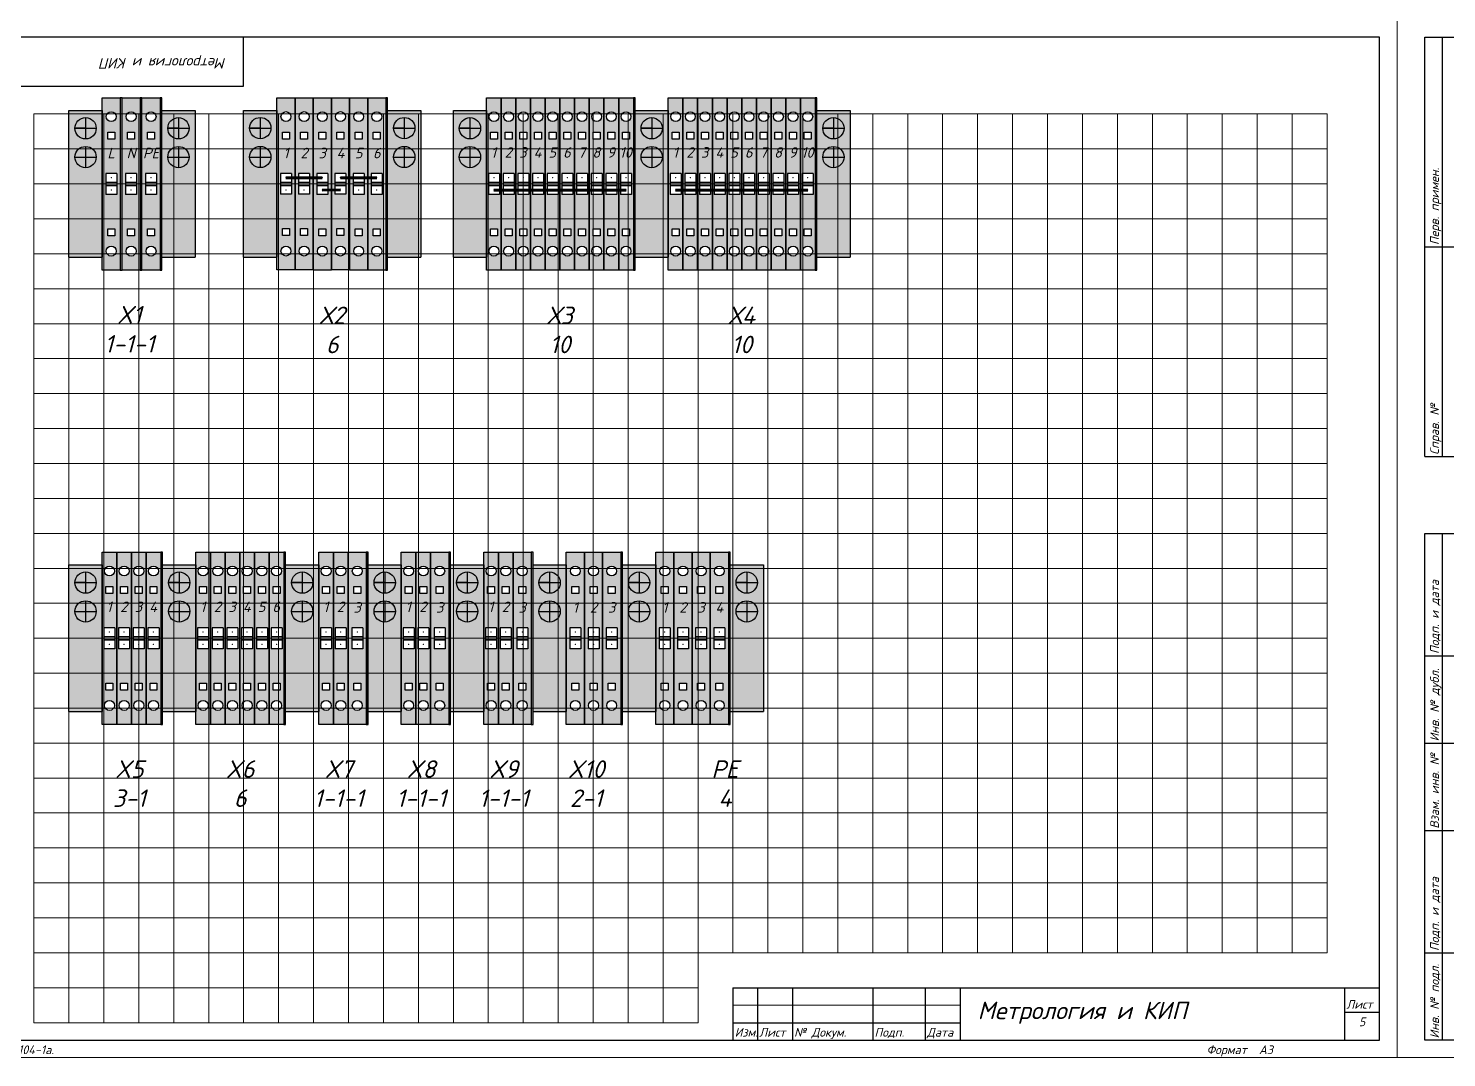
# Model space of a CAD drawing. Header units: millimetres. Extents: x 0 to 53000, y -591 to 24400.
# Drawn here: x 7608.4 to 8014.2, y -591 to -296.5 of the extents above; entities that cross this region are included whole.
import ezdxf
from ezdxf.enums import TextEntityAlignment as Align

# ---------------------------------------------------------------- set-up
doc = ezdxf.new("R2010")
doc.units = ezdxf.units.MM
for name, color, linetype, lineweight in [('4', 4, 'Continuous', 15), ('Основная', 7, 'Continuous', 30), ('Перемычка', 6, 'Continuous', 140)]:
    doc.layers.add(name, color=color, linetype=linetype, lineweight=lineweight)
doc.layers.add('Привязки', color=2, linetype='Continuous', lineweight=0, plot=False, transparency=0.8)
doc.layers.add('рамка', color=253, linetype='Continuous', lineweight=5, transparency=0.8)
doc.styles.add('текст', font='isocpeui.ttf')

# ---------------------------------------------------------------- blocks, each defined once
blk = doc.blocks.new('*U110')
for p, q in [((8, 232), (8, 292)), ((8, 292), (20, 292)), ((13, 232), (13, 292)), ((90, 292), (90, 292)), ((90, 292), (90, 292)), ((90, 278), (90, 292)), ((90, 292), (90, 292)), ((90, 292), (90, 292)), ((90, 292), (90, 292)), ((20, 278), (90, 278)), ((8, 232), (20, 232)), ((8, 172), (8, 232)), ((13, 172), (13, 232)), ((8, 172), (20, 172)), ((8, 115), (8, 150)), ((8, 150), (20, 150)), ((13, 115), (13, 150)), ((8, 90), (8, 115)), ((8, 115), (20, 115)), ((13, 90), (13, 115)), ((8, 65), (8, 90)), ((8, 90), (20, 90)), ((13, 65), (13, 90)), ((8, 30), (8, 65)), ((8, 65), (20, 65)), ((13, 30), (13, 65)), ((8, 5), (8, 30)), ((8, 30), (20, 30)), ((13, 5), (13, 30)), ((230, 20), (415, 20)), ((230, 20), (230, 5)), ((237, 20), (237, 5)), ((247, 20), (247, 5)), ((270, 20), (270, 5)), ((285, 20), (285, 5)), ((295, 20), (295, 5)), ((405, 20), (405, 5)), ((415, 20), (415, 20)), ((415, 20), (415, 20)), ((405, 13), (415, 13)), ((230, 10), (295, 10)), ((20, 5), (8, 5)), ((230, 5), (295, 5)), ((415, 5), (415, 5)), ((415, 5), (415, 5)), ((415, 5), (415, 5)), ((415, 5), (415, 5)), ((415, 5), (415, 5)), ((415, 5), (415, 5)), ((415, 5), (415, 5))]:
    blk.add_line(p, q)
blk.add_lwpolyline([(20, 5), (415, 5), (415, 292), (20, 292)], close=True)
at = {"layer": '4'}
for p, q in [((230, 15), (295, 15)), ((415, 5), (415, 5)), ((415, 5), (415, 5)), ((415, 5), (415, 5)), ((415, 5), (415, 5)), ((415, 5), (415, 5)), ((415, 5), (415, 5)), ((415, 5), (415, 5)), ((415, 5), (415, 5)), ((415, 5), (415, 5))]:
    blk.add_line(p, q, dxfattribs=at)
at = {"layer": 'Привязки'}
blk.add_lwpolyline([(0, 0), (420, 0), (420, 297), (0, 297)], close=True, dxfattribs=at)
at = {"layer": 'рамка'}
blk.add_lwpolyline([(0, 297), (420, 297), (420, 0), (0, 0)], close=True, dxfattribs=at)
at = {"style": 'текст'}
for s, p in [('Перв. примен.', (12, 232.5)), ('Справ. №', (12, 172.5)), ('Подп. и дата', (12, 115.5)), ('Инв. № дубл.', (12, 90.5)), ('Взам. инв. №', (12, 65.5)), ('Подп. и дата', (12, 30.5)), ('Инв. № подл.', (12, 5.5))]:
    blk.add_text(s, height=2.5, rotation=90, dxfattribs=at).set_placement(p)
for s, height, p in [('Лист', 2.5, (405.5, 14)), ('Изм.', 2.5, (230.5, 6)), ('Лист', 2.5, (237.5, 6)), ('№ Докум.', 2.5, (247.5, 6)), ('Подп.', 2.5, (270.5, 6)), ('Дата', 2.5, (285.5, 6)), ('Разраб.', 0.0000135, (415, 5)), ('Пров.', 0.0000135, (415, 5)), ('Т.контр.', 0.0000135, (415, 5)), ('Н.контр.', 0.0000135, (415, 5)), ('Утв.', 0.0000135, (415, 5)), ('Лит.', 0.0000135, (415, 5)), ('Масса', 0.0000135, (415, 5)), ('Масштаб', 0.0000135, (415, 5)), ('Листов', 0.0000135, (415, 5)), ('Ф2.104-1а.', 2.5, (20.5, 1)), ('Формат', 2.5, (365.5, 1)), ('А3', 2.5, (380.5, 1)), ('А4', 0.025, (419.61, 0.01)), ('А2', 0.00833, (419.87, 0)), ('А1', 0.00625, (419.9, 0)), ('А0', 0.005, (419.92, 0))]:
    blk.add_text(s, height=height, dxfattribs=at).set_placement(p)
for tag, p, height in [('12', (90, 292), 0.00000373), ('13', (90, 292), 0.00000373), ('27', (90, 292), 0.00000522), ('29', (105, 249), 3.5), ('ИЗМ2', (230.5, 16), 2.5), ('ЛИСТИЗМ2', (237.5, 16), 2.5), ('№ДОКУМИЗМ2', (247.5, 16), 2.5), ('28', (415, 20), 0.0000438), ('ИЗМ1', (230.5, 11), 2.5), ('ЛИСТИЗМ1', (237.5, 11), 2.5), ('№ДОКУМИЗМ1', (247.5, 11), 2.5), ('ПОДПИЗМ1', (270.5, 11), 2.5), ('ДАТАИЗМ1', (285.5, 11), 2.5), ('ДАТАНКОНТР', (285.5, 11), 2.5), ('ОБОЗНАЧЕНИЕ', (300, 11), 5), ('ДАТАУТВ', (285.5, 6), 2.5), ('РАЗРАБ', (415, 5), 0.0000135), ('ЛИСТОВ', (415, 5), 0.0000135), ('ПРОВ', (415, 5), 0.0000135), ('ТКОНТР', (415, 5), 0.0000135), ('НКОНТР', (415, 5), 0.0000135), ('УТВ', (415, 5), 0.0000135), ('10', (415, 5), 0.0000135), ('11', (415, 5), 0.0000135), ('ПОДПИЗМ2', (415, 5), 0.0000135), ('ДАТАИЗМ2', (415, 5), 0.0000135), ('ИЗМ3', (415, 5), 0.0000135), ('ЛИСТИЗМ3', (415, 5), 0.0000135), ('№ДОКУМИЗМ3', (415, 5), 0.0000135), ('ПОДПИЗМ3', (415, 5), 0.0000135), ('ДАТАИЗМ3', (415, 5), 0.0000135), ('ИЗМ4', (415, 5), 0.0000135), ('ЛИСТИЗМ4', (415, 5), 0.0000135), ('№ДОКУМИЗМ4', (415, 5), 0.0000135), ('ПОДПИЗМ4', (415, 5), 0.0000135), ('ДАТАИЗМ4', (415, 5), 0.0000135), ('ДАТАРАЗРАБ', (415, 5), 0.0000135), ('ДАТАПРОВ', (415, 5), 0.0000135), ('ДАТАТКОНТР', (415, 5), 0.0000135)]:
    blk.add_attdef(tag, p, '', height=height, dxfattribs=at)
for tag, p, height, rotation in [('ОБОЗНАЧЕНИЕ-ВЕРХ', (85, 286), 3.5, 180), ('ПРИМЕНЯЕМОСТЬ', (19, 232.5), 2.5, 90), ('СПРАВ№', (19, 172.5), 2.5, 90), ('ДАТАУЧЁТАДУБЛ', (19, 115.5), 2.5, 90), ('ИНВ№ДУБЛ', (19, 90.5), 2.5, 90), ('ВЗАМИНВ№', (19, 65.5), 2.5, 90), ('ДАТАУЧЁТА', (19, 30.5), 2.5, 90), ('ИНВ№ПОДЛ', (19, 5.5), 2.5, 90)]:
    blk.add_attdef(tag, p, '', height=height, rotation=rotation, dxfattribs=at)
blk.add_attdef('30', text='', height=5, dxfattribs=at).set_placement((355, 34), align=Align.MIDDLE)
for tag, height, p in [('ЛИСТ', 2.5, (410, 9)), ('НАИМЕНОВАНИЕ1', 0.000027, (415, 5)), ('НАИМЕНОВАНИЕ2', 0.0000189, (415, 5)), ('НАИМЕНОВАНИЕ3', 0.0000189, (415, 5)), ('НАИМЕНОВАНИЕ4', 0.0000135, (415, 5)), ('МАССА', 0.0000189, (415, 5)), ('МАСШТАБ', 0.0000189, (415, 5)), ('МАТЕРИАЛ1', 0.0000135, (415, 5)), ('МАТЕРИАЛ2', 0.0000135, (415, 5)), ('МАТЕРИАЛ3', 0.0000135, (415, 5)), ('ПРЕДПРИЯТИЕ1', 0.0000189, (415, 5)), ('ПРЕДПРИЯТИЕ2', 0.0000189, (415, 5)), ('ПРЕДПРИЯТИЕ3', 0.0000189, (415, 5))]:
    blk.add_attdef(tag, text='', height=height, dxfattribs=at).set_placement(p, align=Align.CENTER)
for tag in ['ЛИТЕРА', 'ЛИТЕРА2', 'ЛИТЕРА3']:
    blk.add_attdef(tag, text='', height=0.0000135, dxfattribs=at).set_placement((415, 5), align=Align.RIGHT)
for tag in ['ИНДЕКС', 'ИНДЕКС2', 'ИНДЕКС3']:
    blk.add_attdef(tag, text='', height=0.0000135, dxfattribs=at).set_placement((415, 5), align=Align.TOP_LEFT)
blk = doc.blocks.new('Заглушка КПИ зеленая 1.5-2.5')
at = {"layer": 'Основная'}
h = blk.add_hatch(color=3, dxfattribs=at)
h.dxf.hatch_style = 1
h.paths.add_polyline_path([(2212.92, 559.35), (2213.42, 559.35), (2213.42, 608.65), (2212.92, 608.65)])
for p, q in [((2212.92, 608.65), (2212.92, 559.35)), ((2213.42, 608.65), (2212.92, 608.65)), ((2213.42, 559.35), (2213.42, 608.65)), ((2212.92, 559.35), (2213.42, 559.35))]:
    blk.add_line(p, q, dxfattribs=at)
blk = doc.blocks.new('Стопор на DIN')
at = {"layer": 'Основная', "true_color": 0x939598}
h = blk.add_hatch(color=252, dxfattribs=at)
h.dxf.hatch_style = 1
h.paths.add_polyline_path([(0, 21), (-9.5, 21), (-9.5, -21), (0, -21)])
at = {"layer": 'Основная'}
for p, q in [((-9.5, -21), (-9.5, 21)), ((-9.5, 21), (0, 21)), ((0, 21), (0, -21)), ((-4.75, 18.97), (-4.75, 12.87)), ((-4.75, 15.92), (-7.8, 15.92)), ((-7.8, 15.92), (-1.7, 15.92)), ((-4.75, 10.71), (-4.75, 4.6)), ((-7.8, 7.66), (-1.7, 7.66)), ((-9.5, -21), (0, -21))]:
    blk.add_line(p, q, dxfattribs=at)
for centre in [(-4.75, 15.92), (-4.75, 7.66)]:
    blk.add_circle(centre, 3.05, dxfattribs=at)
blk = doc.blocks.new('КПИ 2-2.5')
at = {"layer": 'Основная'}
for p, q in [((0, -24.65), (0, 24.65)), ((0, 24.65), (5.2, 24.65)), ((5.2, 24.65), (5.2, -24.65)), ((2.6, 3), (1.025, 3)), ((1.025, 3), (1.025, 0)), ((1.025, 0.5), (4.175, 0.5)), ((1.025, 0.5), (4.175, 0.5)), ((1.025, 0), (1.025, -3)), ((4.175, 3), (2.6, 3)), ((4.175, 3), (4.175, 0)), ((4.175, 0), (4.175, -3)), ((4.175, -0.5), (1.025, -0.5)), ((1.025, -0.5), (4.175, -0.5)), ((2.6, -3), (1.025, -3)), ((4.175, -3), (2.6, -3)), ((5.2, -24.65), (0, -24.65))]:
    blk.add_line(p, q, dxfattribs=at)
for points in [[(1.6, 14.825), (3.6, 14.825), (3.6, 12.825), (1.6, 12.825)], [(1.6, -12.825), (3.6, -12.825), (3.6, -14.825), (1.6, -14.825)]]:
    blk.add_lwpolyline(points, close=True, dxfattribs=at)
for centre in [(2.6, 19.2375), (2.6, -19.2375)]:
    blk.add_circle(centre, 1.4187, dxfattribs=at)
blk = doc.blocks.new('КПИ 2-2.5 ЖЗ')
at = {"layer": 'Основная', "true_color": 0x939598}
h = blk.add_hatch(color=252, dxfattribs=at)
h.set_gradient(color1=(19, 103, 52), color2=(200, 201, 45), rotation=45, name='CYLINDER')
h.paths.add_polyline_path([(5.2, 24.65), (0, 24.65), (0, 0), (1.03, 0), (1.03, 3), (2.6, 3), (4.17, 3), (4.17, -3), (5.2, -3)])
h.paths.add_polyline_path([(1.6, 12.82), (1.6, 14.82), (3.6, 14.82), (3.6, 12.82)], flags=16)
edge = h.paths.add_edge_path(flags=16)
edge.add_arc((2.6, 19.24), 1.42, 0, 360)
at = {"layer": 'Основная'}
h = blk.add_hatch(color=256, dxfattribs=at)
h.set_gradient(color1=(200, 201, 45), color2=(19, 103, 52), rotation=45, name='CYLINDER')
h.paths.add_polyline_path([(5.2, 0), (4.17, 0), (4.17, -3), (2.6, -3), (1.03, -3), (1.03, 3), (0, 3), (0, -24.65), (5.2, -24.65)])
h.paths.add_polyline_path([(3.6, -12.82), (3.6, -14.82), (1.6, -14.82), (1.6, -12.82)], flags=16)
edge = h.paths.add_edge_path(flags=16)
edge.add_arc((2.6, -19.24), 1.42, 0, 360)
at = {"layer": 'Привязки'}
for centre in [(2.6, 1.75), (2.6, -1.75)]:
    blk.add_circle(centre, 0.00000908, dxfattribs=at)
for p in [(2.6, 1.75), (2.6, 1.75), (2.6, 1.75), (2.6, 1.75), (2.6, 1.75), (2.6, 1.75), (2.6, -1.75), (2.6, -1.75), (2.6, -1.75), (2.6, -1.75), (2.6, -1.75), (2.6, -1.75)]:
    blk.add_point(p, dxfattribs=at)
at = {"layer": 'Основная'}
blk.add_blockref('КПИ 2-2.5', (0, 0), dxfattribs=at)
blk = doc.blocks.new('КПИ 2-2.5 серая')
at = {"layer": 'Основная', "true_color": 0x939598}
h = blk.add_hatch(color=252, dxfattribs=at)
h.dxf.hatch_style = 1
h.paths.add_polyline_path([(5.2, 24.65), (0, 24.65), (0, -24.65), (5.2, -24.65)])
h.paths.add_polyline_path([(4.17, 3), (4.17, 0), (4.17, -3), (2.6, -3), (1.03, -3), (1.03, 0), (1.03, 3), (2.6, 3)], flags=16)
h.paths.add_polyline_path([(1.6, 12.82), (1.6, 14.82), (3.6, 14.82), (3.6, 12.82)], flags=16)
h.paths.add_polyline_path([(1.18, 19.24, -1), (4.02, 19.24, -1)], flags=16)
h.paths.add_polyline_path([(3.6, -12.82), (3.6, -14.82), (1.6, -14.82), (1.6, -12.82)], flags=16)
h.paths.add_polyline_path([(4.02, -19.24, -1), (1.18, -19.24, -1)], flags=16)
at = {"layer": 'Привязки'}
blk.add_line((0, 0), (5.2, 0), dxfattribs=at)
for centre in [(2.6, 1.75), (2.6, -1.75)]:
    blk.add_circle(centre, 0.00000908, dxfattribs=at)
for p in [(2.6, 1.75), (2.6, 1.75), (2.6, 1.75), (2.6, 1.75), (2.6, 1.75), (2.6, 1.75), (2.6, -1.75), (2.6, -1.75), (2.6, -1.75), (2.6, -1.75), (2.6, -1.75), (2.6, -1.75)]:
    blk.add_point(p, dxfattribs=at)
at = {"layer": 'Основная'}
blk.add_blockref('КПИ 2-2.5', (0, 0), dxfattribs=at)
blk = doc.blocks.new('КПИ 2-2.5 синяя')
at = {"layer": 'Основная', "true_color": 0x22346e}
h = blk.add_hatch(color=159, dxfattribs=at)
h.dxf.hatch_style = 1
h.paths.add_polyline_path([(5.2, 24.65), (0, 24.65), (0, -24.65), (5.2, -24.65)])
h.paths.add_polyline_path([(4.17, 3), (4.17, 0), (4.17, -3), (2.6, -3), (1.03, -3), (1.03, 0), (1.03, 3), (2.6, 3)], flags=16)
h.paths.add_polyline_path([(1.6, 12.82), (1.6, 14.82), (3.6, 14.82), (3.6, 12.82)], flags=16)
h.paths.add_polyline_path([(1.18, 19.24, -1), (4.02, 19.24, -1)], flags=16)
h.paths.add_polyline_path([(3.6, -12.82), (3.6, -14.82), (1.6, -14.82), (1.6, -12.82)], flags=16)
h.paths.add_polyline_path([(4.02, -19.24, -1), (1.18, -19.24, -1)], flags=16)
at = {"layer": 'Привязки'}
for centre in [(2.6, 1.75), (2.6, -1.75)]:
    blk.add_circle(centre, 0.00000908, dxfattribs=at)
for p in [(2.6, 1.75), (2.6, 1.75), (2.6, 1.75), (2.6, 1.75), (2.6, 1.75), (2.6, 1.75), (2.6, -1.75), (2.6, -1.75), (2.6, -1.75), (2.6, -1.75), (2.6, -1.75), (2.6, -1.75)]:
    blk.add_point(p, dxfattribs=at)
at = {"layer": 'Основная'}
blk.add_blockref('КПИ 2-2.5', (0, 0), dxfattribs=at)
blk = doc.blocks.new('Заглушка КПИ синяя 1.5-2.5')
at = {"layer": 'Основная'}
h = blk.add_hatch(color=5, dxfattribs=at)
h.dxf.hatch_style = 1
h.paths.add_polyline_path([(0, -24.65), (0.5, -24.65), (0.5, 24.65), (0, 24.65)])
for p, q in [((0, 24.65), (0, -24.65)), ((0.5, 24.65), (0, 24.65)), ((0.5, -24.65), (0.5, 24.65)), ((0, -24.65), (0.5, -24.65))]:
    blk.add_line(p, q, dxfattribs=at)
blk = doc.blocks.new('Заглушка КПИ серая 1.5-2.5')
at = {"layer": 'Основная', "true_color": 0x939598}
h = blk.add_hatch(color=252, dxfattribs=at)
h.dxf.hatch_style = 1
h.paths.add_polyline_path([(0, -24.65), (0.5, -24.65), (0.5, 24.65), (0, 24.65)])
at = {"layer": 'Основная'}
for p, q in [((0, 24.65), (0, -24.65)), ((0.5, 24.65), (0, 24.65)), ((0.5, -24.65), (0.5, 24.65)), ((0, -24.65), (0.5, -24.65))]:
    blk.add_line(p, q, dxfattribs=at)
blk = doc.blocks.new('КПИ 2-1.5')
at = {"layer": 'Основная'}
for p, q in [((0, -24.65), (0, 24.65)), ((0, 24.65), (4.2, 24.65)), ((4.2, 24.65), (4.2, -24.65)), ((2.1, 3), (0.525, 3)), ((0.525, 3), (0.525, 0)), ((0.525, 0.5), (3.675, 0.5)), ((0.525, 0.5), (3.675, 0.5)), ((0.525, 0), (0.525, -3)), ((3.675, 3), (2.1, 3)), ((3.675, 3), (3.675, 0)), ((3.675, 0), (3.675, -3)), ((3.675, -0.5), (0.525, -0.5)), ((0.525, -0.5), (3.675, -0.5)), ((2.1, -3), (0.525, -3)), ((3.675, -3), (2.1, -3)), ((4.2, -24.65), (0, -24.65))]:
    blk.add_line(p, q, dxfattribs=at)
for points in [[(1.1, 14.825), (3.1, 14.825), (3.1, 12.825), (1.1, 12.825)], [(1.1, -12.825), (3.1, -12.825), (3.1, -14.825), (1.1, -14.825)]]:
    blk.add_lwpolyline(points, close=True, dxfattribs=at)
for centre in [(2.1, 19.2375), (2.1, -19.2375)]:
    blk.add_circle(centre, 1.4187, dxfattribs=at)
blk = doc.blocks.new('КПИ 2-1.5 черная')
at = {"layer": 'Основная', "true_color": 0x000000}
h = blk.add_hatch(dxfattribs=at)
h.set_pattern_fill('AR-B816', color=18)
h.set_pattern_definition([(0, (-15.73, 7), (0, 203.2), []), (90, (-15.73, 7), (-203.2, 203.2), [203.2, -203.2])])
h.paths.add_polyline_path([(4.2, 24.65), (0, 24.65), (0, -24.65), (4.2, -24.65)])
h.paths.add_polyline_path([(3.52, 19.24, -1), (0.68, 19.24, -1)], flags=16)
h.paths.add_polyline_path([(3.1, 14.82), (3.1, 12.82), (1.1, 12.82), (1.1, 14.82)], flags=16)
h.paths.add_polyline_path([(3.67, 3), (3.67, 0), (3.67, -3), (2.1, -3), (0.53, -3), (0.53, 0), (0.53, 3), (2.1, 3)], flags=16)
h.paths.add_polyline_path([(3.1, -12.82), (3.1, -14.82), (1.1, -14.82), (1.1, -12.82)], flags=16)
h.paths.add_polyline_path([(3.52, -19.24, -1), (0.68, -19.24, -1)], flags=16)
at = {"layer": 'Основная', "true_color": 0x454545}
h = blk.add_hatch(color=250, dxfattribs=at)
h.dxf.hatch_style = 1
h.paths.add_polyline_path([(0, -24.65), (4.2, -24.65), (4.2, 24.65), (0, 24.65)])
h.paths.add_polyline_path([(2.1, 3), (3.67, 3), (3.67, 0), (3.67, -3), (2.1, -3), (0.53, -3), (0.53, 0), (0.53, 3)], flags=16)
h.paths.add_polyline_path([(1.1, 12.82), (1.1, 14.82), (3.1, 14.82), (3.1, 12.82)], flags=16)
h.paths.add_polyline_path([(0.68, 19.24, -1), (3.52, 19.24, -1)], flags=16)
h.paths.add_polyline_path([(3.1, -12.82), (3.1, -14.82), (1.1, -14.82), (1.1, -12.82)], flags=16)
h.paths.add_polyline_path([(3.52, -19.24, -1), (0.68, -19.24, -1)], flags=16)
at = {"layer": 'Привязки'}
for centre in [(2.1, 1.75), (2.1, -1.75)]:
    blk.add_circle(centre, 0.00000908, dxfattribs=at)
for p in [(2.1, 1.75), (2.1, 1.75), (2.1, 1.75), (2.1, 1.75), (2.1, 1.75), (2.1, 1.75), (2.1, -1.75), (2.1, -1.75), (2.1, -1.75), (2.1, -1.75), (2.1, -1.75), (2.1, -1.75)]:
    blk.add_point(p, dxfattribs=at)
at = {"layer": 'Основная', "color": 18, "true_color": 0x000000}
blk.add_blockref('КПИ 2-1.5', (0, 0), dxfattribs=at)
at = {"style": 'текст'}
blk.add_attdef('№', text='', height=3, dxfattribs=at).set_placement((2, 9), align=Align.MIDDLE_CENTER)
blk = doc.blocks.new('Заглушка КПИ черн 1.5-2.5')
at = {"layer": 'Основная', "true_color": 0x000000}
h = blk.add_hatch(color=18, dxfattribs=at)
h.dxf.hatch_style = 1
h.paths.add_polyline_path([(0, -24.65), (0.5, -24.65), (0.5, 24.65), (0, 24.65)])
at = {"layer": 'Основная'}
for p, q in [((0, 24.65), (0, -24.65)), ((0.5, 24.65), (0, 24.65)), ((0.5, -24.65), (0.5, 24.65)), ((0, -24.65), (0.5, -24.65))]:
    blk.add_line(p, q, dxfattribs=at)
blk = doc.blocks.new('КПИ 2-1.5 красная')
at = {"layer": 'Основная', "true_color": 0x991b1e}
h = blk.add_hatch(color=244, dxfattribs=at)
h.dxf.hatch_style = 1
h.paths.add_polyline_path([(0, -24.65), (4.2, -24.65), (4.2, 24.65), (0, 24.65)])
h.paths.add_polyline_path([(1.1, 12.82), (1.1, 14.82), (3.1, 14.82), (3.1, 12.82)], flags=16)
h.paths.add_polyline_path([(2.1, 3), (3.67, 3), (3.67, 0), (3.67, -3), (2.1, -3), (0.53, -3), (0.53, 0), (0.53, 3)], flags=16)
h.paths.add_polyline_path([(0.68, 19.24, -1), (3.52, 19.24, -1)], flags=16)
h.paths.add_polyline_path([(3.1, -12.82), (3.1, -14.82), (1.1, -14.82), (1.1, -12.82)], flags=16)
h.paths.add_polyline_path([(3.52, -19.24, -1), (0.68, -19.24, -1)], flags=16)
at = {"layer": 'Привязки'}
for centre in [(2.1, 1.75), (2.1, -1.75)]:
    blk.add_circle(centre, 0.00000908, dxfattribs=at)
for p in [(2.1, 1.75), (2.1, 1.75), (2.1, 1.75), (2.1, 1.75), (2.1, 1.75), (2.1, 1.75), (2.1, -1.75), (2.1, -1.75), (2.1, -1.75), (2.1, -1.75), (2.1, -1.75), (2.1, -1.75)]:
    blk.add_point(p, dxfattribs=at)
at = {"layer": 'Основная', "color": 1}
blk.add_blockref('КПИ 2-1.5', (0, 0), dxfattribs=at)
at = {"style": 'текст'}
blk.add_attdef('№', text='', height=3, dxfattribs=at).set_placement((2, 9), align=Align.MIDDLE_CENTER)
blk = doc.blocks.new('Заглушка КПИ красаня 1.5-2.5')
at = {"layer": 'Основная'}
h = blk.add_hatch(color=1, dxfattribs=at)
h.dxf.hatch_style = 1
h.paths.add_polyline_path([(0, -24.65), (0.5, -24.65), (0.5, 24.65), (0, 24.65)])
for p, q in [((0, 24.65), (0, -24.65)), ((0.5, 24.65), (0, 24.65)), ((0.5, -24.65), (0.5, 24.65)), ((0, -24.65), (0.5, -24.65))]:
    blk.add_line(p, q, dxfattribs=at)

msp = doc.modelspace()

# ---------------------------------------------------------------- linework, layer by layer
at = {"layer": 'Основная'}
for p, q in [((7620.00555, -341), (7620.00555, -341)), ((7670.00004, -340.98362), (7670.00004, -340.98362))]:
    msp.add_line(p, q, dxfattribs=at)
at = {"layer": 'Перемычка'}
for p, q in [((7682.10001, -339.23361), (7692.5, -339.24999)), ((7697.70001, -339.23362), (7708.10002, -339.24999)), ((7692.50001, -342.74998), (7697.7, -342.73361)), ((7741.60001, -342.74999), (7779.4, -342.74994)), ((7793.60001, -342.74995), (7831.4, -342.75011))]:
    msp.add_line(p, q, dxfattribs=at)
at = {"layer": 'Привязки'}
for p, q in [((7610, -321), (7980, -321)), ((7610, -581), (7610, -321)), ((7620, -321), (7620, -581)), ((7630, -321), (7630, -581)), ((7640, -321), (7640, -581)), ((7650, -321), (7650, -581)), ((7660, -321), (7660, -581)), ((7670, -321), (7670, -581)), ((7680, -321), (7680, -581)), ((7690, -321), (7690, -581)), ((7700, -321), (7700, -581)), ((7710, -321), (7710, -581)), ((7720, -321), (7720, -581)), ((7730, -321), (7730, -581)), ((7740, -321), (7740, -581)), ((7750, -321), (7750, -581)), ((7760, -321), (7760, -581)), ((7770, -321), (7770, -581)), ((7780, -321), (7780, -581)), ((7790, -321), (7790, -581)), ((7800, -321), (7800, -561)), ((7810, -321), (7810, -561)), ((7820, -321), (7820, -561)), ((7830, -321), (7830, -561)), ((7840, -321), (7840, -561)), ((7850, -321), (7850, -561)), ((7860, -321), (7860, -561)), ((7870, -321), (7870, -561)), ((7880, -321), (7880, -561)), ((7890, -321), (7890, -561)), ((7900, -321), (7900, -561)), ((7910, -321), (7910, -561)), ((7920, -321), (7920, -561)), ((7930, -321), (7930, -561)), ((7940, -321), (7940, -561)), ((7950, -321), (7950, -561)), ((7960, -321), (7960, -561)), ((7970, -321), (7970, -561)), ((7980, -321), (7980, -561)), ((7610, -331), (7980, -331)), ((7610, -341), (7980, -341)), ((7610, -351), (7980, -351)), ((7610, -361), (7980, -361)), ((7610, -371), (7980, -371)), ((7610, -381), (7980, -381)), ((7610, -391), (7980, -391)), ((7610, -401), (7980, -401)), ((7610, -411), (7980, -411)), ((7610, -421), (7980, -421)), ((7610, -431), (7980, -431)), ((7610, -441), (7980, -441)), ((7610, -451), (7980, -451)), ((7610, -461), (7980, -461)), ((7610, -471), (7980, -471)), ((7610, -481), (7980, -481)), ((7610, -491), (7980, -491)), ((7610, -501), (7980, -501)), ((7610, -511), (7980, -511)), ((7610, -521), (7980, -521)), ((7610, -531), (7980, -531)), ((7610, -541), (7980, -541)), ((7610, -551), (7980, -551)), ((7610, -561), (7800, -561)), ((7980, -561), (7800, -561)), ((7800, -561), (7800, -581)), ((7610, -571), (7800, -571)), ((7800, -581), (7610, -581))]:
    msp.add_line(p, q, dxfattribs=at)

# ---------------------------------------------------------------- block references
ref = msp.add_blockref('*U110', (7580, -591))
ref.add_attrib('ОБОЗНАЧЕНИЕ', 'Метрология и КИП', (7880, -580), dxfattribs={"height": 5, "style": 'текст'})
ref.add_attrib('ОБОЗНАЧЕНИЕ-ВЕРХ', 'Метрология и КИП', (7665, -305), dxfattribs={"height": 3, "rotation": 180, "style": 'текст'})
ref.add_attrib('НАИМЕНОВАНИЕ1', 'Система', dxfattribs={"height": 0.0000189, "style": 'текст'}).set_placement((7994.99954, -585.99983), align=Align.CENTER)
ref.add_attrib('НАИМЕНОВАНИЕ2', 'автоматического управления', dxfattribs={"height": 0.0000189, "style": 'текст'}).set_placement((7994.99954, -585.99986), align=Align.CENTER)
ref.add_attrib('НАИМЕНОВАНИЕ3', 'уровнем', dxfattribs={"height": 0.0000189, "style": 'текст'}).set_placement((7994.99954, -585.99989), align=Align.CENTER)
ref.add_attrib('РАЗРАБ', 'Соловьев И. П.', (7994.99909, -585.99986), dxfattribs={"height": 0.0000108, "style": 'текст'})
ref.add_attrib('ЛИСТОВ', '3', (7994.99992, -585.99991), dxfattribs={"height": 0.0000135, "style": 'текст'})
ref.add_attrib('ЛИСТ', '5', dxfattribs={"height": 2.5, "style": 'текст'}).set_placement((7990, -582), align=Align.CENTER)
ref.add_attrib('МАТЕРИАЛ2', 'Принципиальная электрическая схема', dxfattribs={"height": 0.0000135, "style": 'текст'}).set_placement((7994.99954, -585.99997), align=Align.CENTER)
ref.add_attrib('ПРЕДПРИЯТИЕ1', 'ФГБОУ ДПО "Институт', dxfattribs={"height": 0.0000108, "style": 'текст'}).set_placement((7994.99986, -585.99994), align=Align.CENTER)
ref.add_attrib('ПРЕДПРИЯТИЕ2', 'развития профессионального', dxfattribs={"height": 0.0000108, "style": 'текст'}).set_placement((7994.99986, -585.99997), align=Align.CENTER)
ref.add_attrib('ПРЕДПРИЯТИЕ3', 'образования"', dxfattribs={"height": 0.0000108, "style": 'текст'}).set_placement((7994.99986, -585.99999), align=Align.CENTER)
msp.add_blockref('*U110', (8000, -591))
at = {"layer": 'Основная', "lineweight": -3}
ref = msp.add_blockref('КПИ 2-2.5 серая', (7629.5, -341), dxfattribs=at)
ref.add_attrib('№', 'L', dxfattribs={"layer": '0', "height": 3, "style": 'текст'}).set_placement((7632.1, -332.175), align=Align.MIDDLE_CENTER)
at = {"layer": 'Основная'}
for name, p, values in [('КПИ 2-1.5 красная', (7739.5, -341), {'№': '1'}), ('КПИ 2-1.5 красная', (7743.7, -341), {'№': '2'}), ('КПИ 2-1.5 красная', (7747.9, -341), {'№': '3'}), ('КПИ 2-1.5 красная', (7752.1, -341), {'№': '4'}), ('КПИ 2-1.5 красная', (7756.3, -341), {'№': '5'}), ('КПИ 2-1.5 красная', (7760.5, -340.99999), {'№': '6'}), ('КПИ 2-1.5 красная', (7764.7, -340.99999), {'№': '7'}), ('КПИ 2-1.5 красная', (7768.9, -340.99999), {'№': '8'}), ('КПИ 2-1.5 красная', (7773.1, -340.99998), {'№': '9'}), ('КПИ 2-1.5 красная', (7777.3, -340.99995), {'№': '10'}), ('КПИ 2-1.5 красная', (7629.5, -471), {'№': '1'}), ('КПИ 2-1.5 красная', (7633.7, -471), {'№': '2'}), ('КПИ 2-1.5 красная', (7637.9, -471), {'№': '3'}), ('КПИ 2-1.5 красная', (7656.3, -471), {'№': '1'}), ('КПИ 2-1.5 красная', (7660.5, -471), {'№': '2'}), ('КПИ 2-1.5 красная', (7664.7, -471), {'№': '3'}), ('КПИ 2-1.5 красная', (7668.9, -471), {'№': '4'}), ('КПИ 2-1.5 красная', (7673.1, -471), {'№': '5'}), ('КПИ 2-1.5 красная', (7677.3, -470.99999), {'№': '6'}), ('КПИ 2-1.5 красная', (7691.5, -470.99998), {'№': '1'}), ('КПИ 2-1.5 красная', (7715.1, -470.99998), {'№': '1'}), ('КПИ 2-1.5 красная', (7738.7, -470.99998), {'№': '1'}), ('КПИ 2-1.5 черная', (7791.5, -340.99996), {'№': '1'}), ('КПИ 2-1.5 черная', (7795.7, -341.00004), {'№': '2'}), ('КПИ 2-1.5 черная', (7799.9, -341.00004), {'№': '3'}), ('КПИ 2-1.5 черная', (7804.1, -341.00004), {'№': '4'}), ('КПИ 2-1.5 черная', (7808.3, -341.00004), {'№': '5'}), ('КПИ 2-1.5 черная', (7812.5, -341.00005), {'№': '6'}), ('КПИ 2-1.5 черная', (7816.7, -341.00012), {'№': '7'}), ('КПИ 2-1.5 черная', (7820.9, -341.00012), {'№': '8'}), ('КПИ 2-1.5 черная', (7825.1, -341.00012), {'№': '9'}), ('КПИ 2-1.5 черная', (7829.3, -341.00012), {'№': '10'}), ('КПИ 2-1.5 черная', (7642.1, -471), {'№': '4'}), ('КПИ 2-1.5 черная', (7695.7, -470.99996), {'№': '2'}), ('КПИ 2-1.5 черная', (7719.3, -470.99996), {'№': '2'}), ('КПИ 2-1.5 черная', (7742.9, -470.99996), {'№': '2'})]:
    msp.add_blockref(name, p, dxfattribs=at).add_auto_attribs(values)
at = {"layer": 'Основная', "lineweight": -3}
ref = msp.add_blockref('КПИ 2-2.5 серая', (7762.3, -471), dxfattribs=at)
ref.add_attrib('№', '1', dxfattribs={"layer": '0', "height": 3, "style": 'текст'}).set_placement((7764.9, -462.175), align=Align.MIDDLE_CENTER)
ref = msp.add_blockref('КПИ 2-2.5 серая', (7767.5, -471), dxfattribs=at)
ref.add_attrib('№', '2', dxfattribs={"layer": '0', "height": 3, "style": 'текст'}).set_placement((7770.1, -462.175), align=Align.MIDDLE_CENTER)
at = {"layer": 'Основная'}
for name, p in [('Заглушка КПИ серая 1.5-2.5', (7634.7, -341)), ('Заглушка КПИ синяя 1.5-2.5', (7640.4, -341)), ('Заглушка КПИ синяя 1.5-2.5', (7710.7, -341.01638)), ('Заглушка КПИ красаня 1.5-2.5', (7781.5, -340.99995)), ('Заглушка КПИ черн 1.5-2.5', (7833.5, -341)), ('Заглушка КПИ черн 1.5-2.5', (7646.3, -470.99988)), ('Заглушка КПИ красаня 1.5-2.5', (7681.5, -471))]:
    msp.add_blockref(name, p, dxfattribs=at)
at = {"layer": 'Основная', "lineweight": -3}
ref = msp.add_blockref('КПИ 2-2.5 синяя', (7635.2, -341), dxfattribs=at)
ref.add_attrib('№', 'N', dxfattribs={"layer": '0', "height": 3, "style": 'текст'}).set_placement((7637.8, -332.175), align=Align.MIDDLE_CENTER)
ref = msp.add_blockref('КПИ 2-2.5 ЖЗ', (7640.9, -341), dxfattribs=at)
ref.add_attrib('№', 'PE', dxfattribs={"layer": '0', "height": 3, "style": 'текст'}).set_placement((7643.5, -332.175), align=Align.MIDDLE_CENTER)
for name, p in [('Заглушка КПИ зеленая 1.5-2.5', (5433.1765, -925)), ('Заглушка КПИ зеленая 1.5-2.5', (5433.1765, -925)), ('Стопор на DIN', (7629.5, -341)), ('Стопор на DIN', (7656.1, -341)), ('Стопор на DIN', (7679.5, -340.96723)), ('Стопор на DIN', (7720.7, -340.96723)), ('Стопор на DIN', (7739.5, -341)), ('Стопор на DIN', (7791.5, -340.99995)), ('Стопор на DIN', (7843.5, -340.9999)), ('Заглушка КПИ зеленая 1.5-2.5', (5492.1765, -1054.99997)), ('Заглушка КПИ зеленая 1.5-2.5', (5515.7765, -1054.99997)), ('Заглушка КПИ зеленая 1.5-2.5', (5539.3765, -1054.99997)), ('Заглушка КПИ зеленая 1.5-2.5', (5564.9765, -1054.99997)), ('Заглушка КПИ зеленая 1.5-2.5', (5595.7765, -1055)), ('Заглушка КПИ зеленая 1.5-2.5', (5595.7765, -1055)), ('Стопор на DIN', (7629.5, -471)), ('Стопор на DIN', (7656.3, -471)), ('Стопор на DIN', (7691.5, -471)), ('Стопор на DIN', (7715.1, -470.99997)), ('Стопор на DIN', (7738.7, -470.99997)), ('Стопор на DIN', (7762.3, -470.99997)), ('Стопор на DIN', (7787.9, -470.99997)), ('Стопор на DIN', (7818.7, -471))]:
    msp.add_blockref(name, p, dxfattribs=at)
ref = msp.add_blockref('КПИ 2-2.5 синяя', (7679.5, -340.98362), dxfattribs=at)
ref.add_attrib('№', '1', dxfattribs={"layer": '0', "height": 3, "style": 'текст'}).set_placement((7682.1, -332.15862), align=Align.MIDDLE_CENTER)
ref = msp.add_blockref('КПИ 2-2.5 синяя', (7684.7, -340.98362), dxfattribs=at)
ref.add_attrib('№', '2', dxfattribs={"layer": '0', "height": 3, "style": 'текст'}).set_placement((7687.3, -332.15862), align=Align.MIDDLE_CENTER)
ref = msp.add_blockref('КПИ 2-2.5 синяя', (7689.9, -341), dxfattribs=at)
ref.add_attrib('№', '3', dxfattribs={"layer": '0', "height": 3, "style": 'текст'}).set_placement((7692.5, -332.175), align=Align.MIDDLE_CENTER)
ref = msp.add_blockref('КПИ 2-2.5 синяя', (7695.1, -340.98362), dxfattribs=at)
ref.add_attrib('№', '4', dxfattribs={"layer": '0', "height": 3, "style": 'текст'}).set_placement((7697.7, -332.15862), align=Align.MIDDLE_CENTER)
ref = msp.add_blockref('КПИ 2-2.5 синяя', (7700.3, -341), dxfattribs=at)
ref.add_attrib('№', '5', dxfattribs={"layer": '0', "height": 3, "style": 'текст'}).set_placement((7702.9, -332.175), align=Align.MIDDLE_CENTER)
ref = msp.add_blockref('КПИ 2-2.5 синяя', (7705.5, -341), dxfattribs=at)
ref.add_attrib('№', '6', dxfattribs={"layer": '0', "height": 3, "style": 'текст'}).set_placement((7708.1, -332.175), align=Align.MIDDLE_CENTER)
ref = msp.add_blockref('КПИ 2-2.5 ЖЗ', (7699.9, -471.00001), dxfattribs=at)
ref.add_attrib('№', '3', dxfattribs={"layer": '0', "height": 3, "style": 'текст'}).set_placement((7702.5, -462.17501), align=Align.MIDDLE_CENTER)
ref = msp.add_blockref('КПИ 2-2.5 ЖЗ', (7723.5, -471.00001), dxfattribs=at)
ref.add_attrib('№', '3', dxfattribs={"layer": '0', "height": 3, "style": 'текст'}).set_placement((7726.1, -462.17501), align=Align.MIDDLE_CENTER)
ref = msp.add_blockref('КПИ 2-2.5 ЖЗ', (7747.1, -471.00001), dxfattribs=at)
ref.add_attrib('№', '3', dxfattribs={"layer": '0', "height": 3, "style": 'текст'}).set_placement((7749.7, -462.17501), align=Align.MIDDLE_CENTER)
ref = msp.add_blockref('КПИ 2-2.5 ЖЗ', (7772.7, -471.00001), dxfattribs=at)
ref.add_attrib('№', '3', dxfattribs={"layer": '0', "height": 3, "style": 'текст'}).set_placement((7775.3, -462.17501), align=Align.MIDDLE_CENTER)
ref = msp.add_blockref('КПИ 2-2.5 ЖЗ', (7787.9, -471.00002), dxfattribs=at)
ref.add_attrib('№', '1', dxfattribs={"layer": '0', "height": 3, "style": 'текст'}).set_placement((7790.5, -462.17502), align=Align.MIDDLE_CENTER)
ref = msp.add_blockref('КПИ 2-2.5 ЖЗ', (7793.1, -471.00002), dxfattribs=at)
ref.add_attrib('№', '2', dxfattribs={"layer": '0', "height": 3, "style": 'текст'}).set_placement((7795.7, -462.17502), align=Align.MIDDLE_CENTER)
ref = msp.add_blockref('КПИ 2-2.5 ЖЗ', (7798.3, -471.00003), dxfattribs=at)
ref.add_attrib('№', '3', dxfattribs={"layer": '0', "height": 3, "style": 'текст'}).set_placement((7800.9, -462.17503), align=Align.MIDDLE_CENTER)
ref = msp.add_blockref('КПИ 2-2.5 ЖЗ', (7803.5, -471.00004), dxfattribs=at)
ref.add_attrib('№', '4', dxfattribs={"layer": '0', "height": 3, "style": 'текст'}).set_placement((7806.1, -462.17504), align=Align.MIDDLE_CENTER)

# ---------------------------------------------------------------- texts
at = {"layer": 'Основная', "char_height": 5, "attachment_point": 2, "style": 'текст'}
for s, insert in [('X1\\P1-1-1', (7637.3, -375.93187)), ('Х2\\P6', (7695.35, -376.1142)), ('Х3\\P10', (7760.5, -376.1142)), ('Х4\\P10', (7812.5, -376.1142)), ('X5\\P3-1', (7637.30432, -505.93179)), ('X6\\P6', (7669, -505.93179)), ('X7\\P1-1-1', (7697.20432, -505.93179)), ('X8\\P1-1-1', (7720.80432, -505.93179)), ('X9\\P1-1-1', (7744.40432, -505.93179)), ('X10\\P2-1', (7768.00432, -505.93179)), ('PE\\P4', (7807.70432, -505.93186))]:
    msp.add_mtext_dynamic_manual_height_columns(s, width=16, gutter_width=200, heights=[0], dxfattribs=dict(at, insert=insert))

doc.saveas('drawing.dxf')
